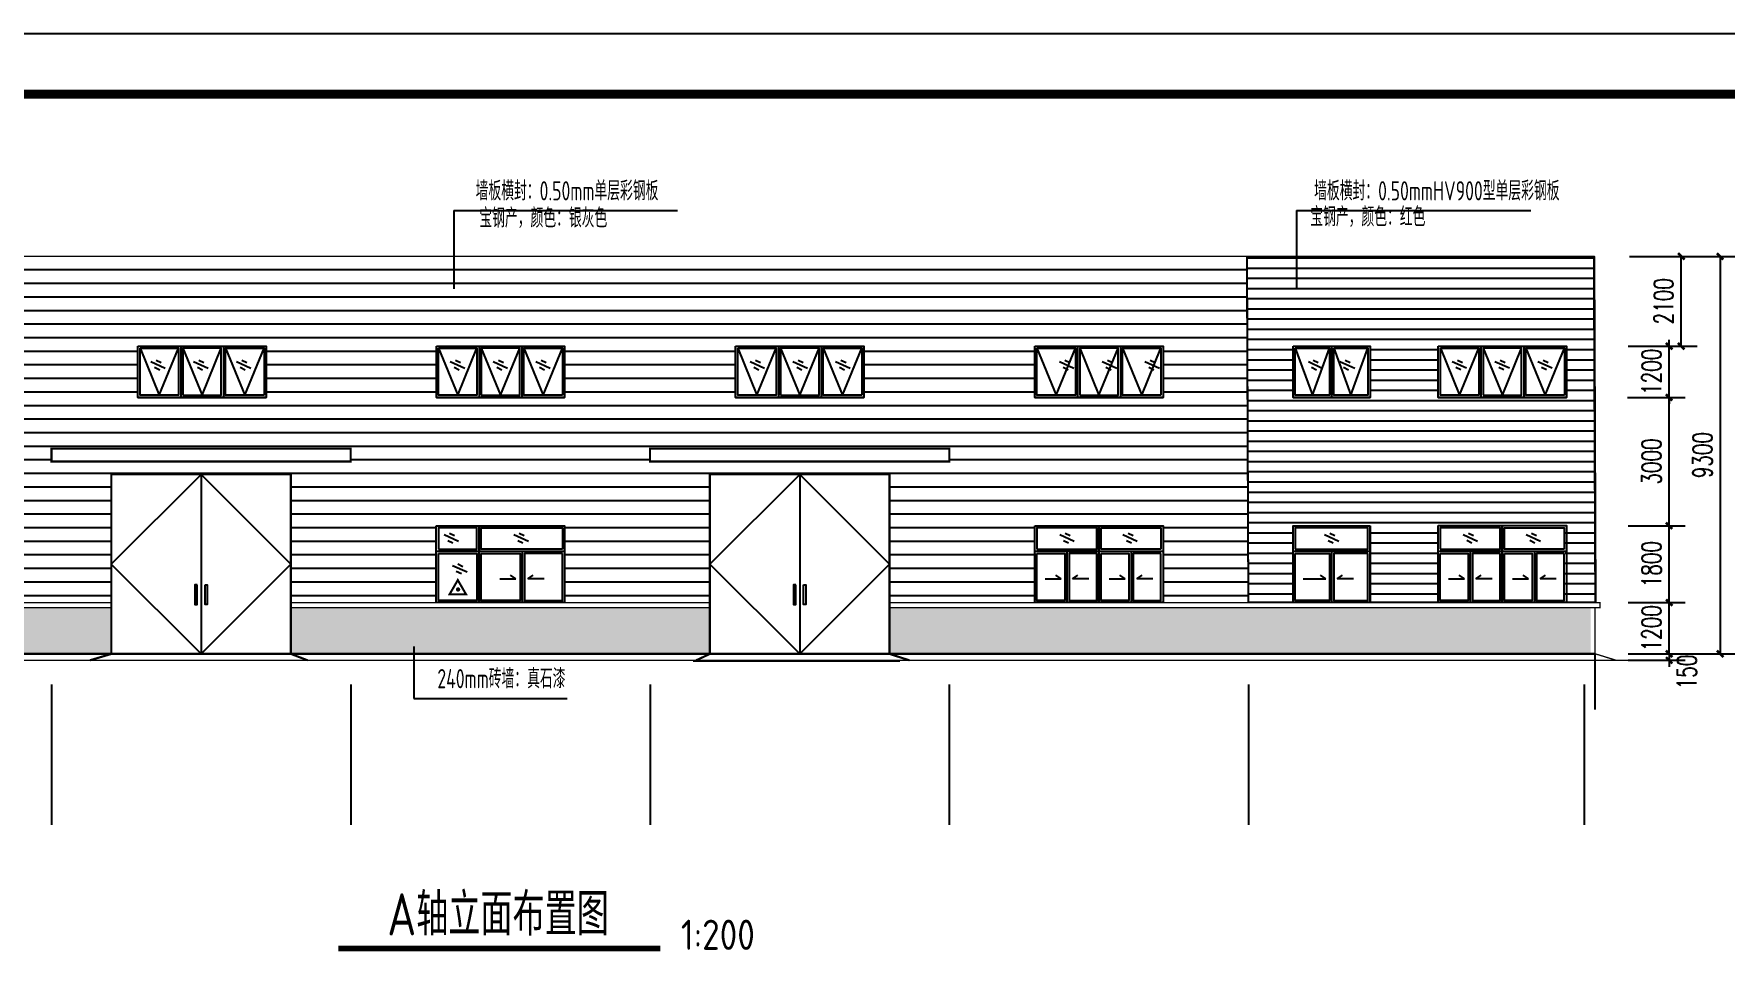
# Model space of a CAD drawing. Extents: x 180850 to 1400258, y 48356 to 327067.
# Drawn here: x 703970 to 743528, y 295103 to 316984 of the extents above; entities that cross this region are included whole.
import ezdxf
from ezdxf.enums import TextEntityAlignment as Align

# ---------------------------------------------------------------- set-up
doc = ezdxf.new("R2010")
doc.units = 0
doc.header["$LTSCALE"] = 1000
for name, color, linetype in [('AXIS', 3, 'Continuous'), ('DIM_SYMB', 3, 'Continuous'), ('PUB_DIM', 3, 'Continuous'), ('PUB_TEXT', 7, 'Continuous'), ('PUB_TITLE', 4, 'Continuous'), ('REIN', 1, 'Continuous')]:
    doc.layers.add(name, color=color, linetype=linetype)
doc.styles.add('_TCH_DIM_T3', font='SIMPLEX', dxfattribs={"width": 0.705882, "bigfont": 'GBCBIG'})
doc.styles.add('C', font='tssdeng.shx', dxfattribs={"height": 3, "bigfont": 'tssdchn.shx'})
doc.styles.get("Standard").update_dxf_attribs({"font": 'gbenor.shx', "bigfont": 'gbcbig.shx'})
doc.dimstyles.new('_TCH_ARCH&&150', dxfattribs={"dimtxt": 446.25, "dimasz": 150, "dimexe": 375, "dimexo": 450, "dimgap": 189.375, "dimtad": 1, "dimdec": 0, "dimzin": 0, "dimdsep": 46, "dimtxsty": '_TCH_DIM_T3', "dimblk": 'ARCHTICK', "dimcen": 0.09, "dimclrd": 3, "dimclre": 3, "dimclrt": 7, "dimazin": 2, "dimtfac": 1, "dimtdec": 0, "dimtix": 1, "dimtmove": 2, "dimatfit": 3, "dimfxl": 1, "dimtolj": 1, "dimtzin": 0, "dimarcsym": 0})

# ---------------------------------------------------------------- blocks, each defined once
blk = doc.blocks.new('_ArchTick')
at = {"color": 0, "linetype": 'ByBlock', "const_width": 0.4}
blk.add_lwpolyline([(-0.5, -0.5), (0.5, 0.5)], dxfattribs=at)
blk = doc.blocks.new('*D359')
at = {"layer": 'Defpoints', "color": 0, "transparency": 16777216}
for p in [(740810, 303678), (742218, 303678), (740810, 302478)]:
    blk.add_point(p, dxfattribs=at)
at = {"layer": 'PUB_DIM', "color": 3, "lineweight": -2, "transparency": 16777216}
for p, q in [((742218, 303678), (742218, 303828)), ((741260, 303678), (742593, 303678)), ((742218, 302478), (742218, 303678)), ((741260, 302478), (742593, 302478)), ((742218, 302478), (742218, 302328))]:
    blk.add_line(p, q, dxfattribs=at)
at = {"layer": 'PUB_DIM', "color": 3, "lineweight": -2, "transparency": 16777216, "xscale": 150, "yscale": 150, "zscale": 150}
for p, rotation in [((742218, 303678), 270), ((742218, 302478), 90)]:
    blk.add_blockref('_ArchTick', p, dxfattribs=dict(at, rotation=rotation))
at = {"layer": 'PUB_DIM', "color": 7, "transparency": 16777216, "insert": (741806, 303078), "char_height": 446.2, "attachment_point": 5, "rotation": 90, "style": '_TCH_DIM_T3'}
blk.add_mtext('\\A1;1200', dxfattribs=at)
blk = doc.blocks.new('*D360')
at = {"layer": 'Defpoints', "color": 0, "transparency": 16777216}
for p in [(740810, 305478), (742218, 305478), (740810, 303678)]:
    blk.add_point(p, dxfattribs=at)
at = {"layer": 'PUB_DIM', "color": 3, "lineweight": -2, "transparency": 16777216}
for p, q in [((741260, 305478), (742593, 305478)), ((742218, 303678), (742218, 305478)), ((741260, 303678), (742593, 303678))]:
    blk.add_line(p, q, dxfattribs=at)
at = {"layer": 'PUB_DIM', "color": 3, "lineweight": -2, "transparency": 16777216, "xscale": 150, "yscale": 150, "zscale": 150}
for p, rotation in [((742218, 305478), 90), ((742218, 303678), 270)]:
    blk.add_blockref('_ArchTick', p, dxfattribs=dict(at, rotation=rotation))
at = {"layer": 'PUB_DIM', "color": 7, "transparency": 16777216, "insert": (741806, 304578), "char_height": 446.2, "attachment_point": 5, "rotation": 90, "style": '_TCH_DIM_T3'}
blk.add_mtext('\\A1;1800', dxfattribs=at)
blk = doc.blocks.new('*D361')
at = {"layer": 'Defpoints', "color": 0, "transparency": 16777216}
for p in [(740794, 308478, -4), (742218, 308478), (740810, 305478)]:
    blk.add_point(p, dxfattribs=at)
at = {"layer": 'PUB_DIM', "color": 3, "lineweight": -2, "transparency": 16777216}
for p, q in [((741244, 308478), (742593, 308478)), ((742218, 305478), (742218, 308478)), ((741260, 305478), (742593, 305478))]:
    blk.add_line(p, q, dxfattribs=at)
at = {"layer": 'PUB_DIM', "color": 3, "lineweight": -2, "transparency": 16777216, "xscale": 150, "yscale": 150, "zscale": 150}
for p, rotation in [((742218, 308478), 90), ((742218, 305478), 270)]:
    blk.add_blockref('_ArchTick', p, dxfattribs=dict(at, rotation=rotation))
at = {"layer": 'PUB_DIM', "color": 7, "transparency": 16777216, "insert": (741806, 306978), "char_height": 446.2, "attachment_point": 5, "rotation": 90, "style": '_TCH_DIM_T3'}
blk.add_mtext('\\A1;3000', dxfattribs=at)
blk = doc.blocks.new('*D362')
at = {"layer": 'Defpoints', "color": 0, "transparency": 16777216}
for p in [(740810, 309678), (742218, 309678), (740794, 308478, -4)]:
    blk.add_point(p, dxfattribs=at)
at = {"layer": 'PUB_DIM', "color": 3, "lineweight": -2, "transparency": 16777216}
for p, q in [((742218, 309678), (742218, 309828)), ((741260, 309678), (742593, 309678)), ((742218, 308478), (742218, 309678)), ((741244, 308478), (742593, 308478)), ((742218, 308478), (742218, 308328))]:
    blk.add_line(p, q, dxfattribs=at)
at = {"layer": 'PUB_DIM', "color": 3, "lineweight": -2, "transparency": 16777216, "xscale": 150, "yscale": 150, "zscale": 150}
for p, rotation in [((742218, 309678), 270), ((742218, 308478), 90)]:
    blk.add_blockref('_ArchTick', p, dxfattribs=dict(at, rotation=rotation))
at = {"layer": 'PUB_DIM', "color": 7, "transparency": 16777216, "insert": (741806, 309078), "char_height": 446.2, "attachment_point": 5, "rotation": 90, "style": '_TCH_DIM_T3'}
blk.add_mtext('\\A1;1200', dxfattribs=at)
blk = doc.blocks.new('*D363')
at = {"layer": 'Defpoints', "color": 0, "transparency": 16777216}
for p in [(741093, 311778), (742501, 311778), (741060, 309678)]:
    blk.add_point(p, dxfattribs=at)
at = {"layer": 'PUB_DIM', "color": 3, "lineweight": -2, "transparency": 16777216}
for p, q in [((741543, 311778), (742876, 311778)), ((742501, 309678), (742501, 311778)), ((741510, 309678), (742876, 309678))]:
    blk.add_line(p, q, dxfattribs=at)
at = {"layer": 'PUB_DIM', "color": 3, "lineweight": -2, "transparency": 16777216, "xscale": 150, "yscale": 150, "zscale": 150}
for p, rotation in [((742501, 311778), 90), ((742501, 309678), 270)]:
    blk.add_blockref('_ArchTick', p, dxfattribs=dict(at, rotation=rotation))
at = {"layer": 'PUB_DIM', "color": 7, "transparency": 16777216, "insert": (742089, 310728), "char_height": 446.2, "attachment_point": 5, "rotation": 90, "style": '_TCH_DIM_T3'}
blk.add_mtext('\\A1;2100', dxfattribs=at)
blk = doc.blocks.new('*D364')
at = {"layer": 'Defpoints', "color": 0, "transparency": 16777216}
for p in [(740843, 311778), (740810, 302478), (743410, 302478)]:
    blk.add_point(p, dxfattribs=at)
at = {"layer": 'PUB_DIM', "color": 3, "lineweight": -2, "transparency": 16777216}
for p, q in [((741293, 311778), (743785, 311778)), ((743410, 311778), (743410, 302478)), ((741260, 302478), (743785, 302478))]:
    blk.add_line(p, q, dxfattribs=at)
at = {"layer": 'PUB_DIM', "color": 3, "lineweight": -2, "transparency": 16777216, "xscale": 150, "yscale": 150, "zscale": 150}
for p, rotation in [((743410, 311778), 90), ((743410, 302478), 270)]:
    blk.add_blockref('_ArchTick', p, dxfattribs=dict(at, rotation=rotation))
at = {"layer": 'PUB_DIM', "color": 7, "transparency": 16777216, "insert": (742998, 307128), "char_height": 446.2, "attachment_point": 5, "rotation": 90, "style": '_TCH_DIM_T3'}
blk.add_mtext('\\A1;9300', dxfattribs=at)
blk = doc.blocks.new('*D304')
at = {"layer": 'Defpoints', "color": 0, "transparency": 16777216}
for p in [(740810, 302478), (740810, 302328), (742218, 302328)]:
    blk.add_point(p, dxfattribs=at)
at = {"layer": 'PUB_DIM', "color": 3, "lineweight": -2, "transparency": 16777216}
for p, q in [((742218, 302478), (742218, 302628)), ((741260, 302478), (742593, 302478)), ((741260, 302328), (742593, 302328)), ((742218, 302478), (742218, 302328)), ((742218, 302328), (742218, 302178))]:
    blk.add_line(p, q, dxfattribs=at)
at = {"layer": 'PUB_DIM', "color": 3, "lineweight": -2, "transparency": 16777216, "xscale": 150, "yscale": 150, "zscale": 150}
for p, rotation in [((742218, 302478), 270), ((742218, 302328), 90)]:
    blk.add_blockref('_ArchTick', p, dxfattribs=dict(at, rotation=rotation))
at = {"layer": 'PUB_DIM', "color": 7, "transparency": 16777216, "insert": (742631, 302055), "char_height": 446.2, "attachment_point": 5, "rotation": 90, "style": '_TCH_DIM_T3'}
blk.add_mtext('\\A1;150', dxfattribs=at)

msp = doc.modelspace()

# ---------------------------------------------------------------- hatches: boundary and pattern name
at = {"true_color": 0xc7c8ca}
h = msp.add_hatch(dxfattribs=at)
h.set_pattern_fill('ANSI31', color=9, scale=200, angle=315)
h.set_pattern_definition([(0, (-100, -0.0006), (9e-14, 317.5), [])])
h.paths.add_polyline_path([(732348, 311778.28), (690462.75, 311778.26), (690496.04, 303678.34), (692382.34, 303677.93), (692384.43, 305477.93), (695384.46, 305477.93), (695382.37, 303677.93), (699382.34, 303677.93), (699382.34, 305477.93), (702382.37, 305477.93), (702382.37, 303677.93), (705782.38, 303677.93), (705782.38, 306677.93), (709982.38, 306677.93), (709982.38, 303677.93), (713382.34, 303677.93), (713382.34, 305477.93), (716382.37, 305477.93), (716382.37, 303677.93), (719782.38, 303677.93), (719782.38, 306677.93), (723982.38, 306677.93), (723982.38, 303677.93), (727382.37, 303677.93), (727382.37, 305477.93), (730382.4, 305477.93), (730382.4, 303677.93), (732381.29, 303678.36)])
h.paths.add_polyline_path([(713384.16, 308477.93), (713384.16, 309677.93), (716384.16, 309677.93), (716384.16, 308477.93)], flags=16)
h.paths.add_polyline_path([(714434.16, 308527.93), (714434.16, 309627.92), (715334.17, 309627.92), (715334.16, 308527.93)], flags=0)
h.paths.add_polyline_path([(714333.85, 308527.92), (713433.8, 308527.95), (713433.81, 309627.95), (714333.86, 309627.92)], flags=0)
h.paths.add_polyline_path([(715434.16, 308527.93), (715434.17, 309627.92), (716334.23, 309627.92), (716334.22, 308527.93)], flags=0)
h.paths.add_polyline_path([(711382.38, 306977.93), (704382.38, 306977.93), (704382.38, 307277.93), (711382.38, 307277.93)], flags=16)
h.paths.add_polyline_path([(718382.38, 306977.93), (718382.38, 307277.93), (725382.38, 307277.93), (725382.38, 306977.93)], flags=16)
h.paths.add_polyline_path([(706404.32, 308477.93), (706404.32, 309677.93), (709404.32, 309677.93), (709404.32, 308477.93)], flags=16)
h.paths.add_polyline_path([(709354.38, 308527.93), (708454.32, 308527.93), (708454.32, 309627.92), (709354.38, 309627.92)], flags=0)
h.paths.add_polyline_path([(720384.19, 308477.93), (720384.19, 309677.93), (723384.19, 309677.93), (723384.19, 308477.93)], flags=16)
h.paths.add_polyline_path([(720433.83, 308527.95), (720433.84, 309627.95), (721333.89, 309627.92), (721333.88, 308527.92)], flags=0)
h.paths.add_polyline_path([(708354.32, 308527.93), (707454.31, 308527.93), (707454.32, 309627.92), (708354.32, 309627.92)], flags=0)
h.paths.add_polyline_path([(721434.19, 308527.93), (721434.19, 309627.92), (722334.2, 309627.92), (722334.19, 308527.93)], flags=0)
h.paths.add_polyline_path([(707354.01, 308527.92), (706453.95, 308527.95), (706453.96, 309627.95), (707354.01, 309627.92)], flags=0)
h.paths.add_polyline_path([(722434.19, 308527.93), (722434.2, 309627.92), (723334.26, 309627.92), (723334.25, 308527.93)], flags=0)
h.paths.add_polyline_path([(699384.1, 308477.93), (699384.1, 309677.93), (702384.1, 309677.93), (702384.1, 308477.93)], flags=16)
h.paths.add_polyline_path([(702334.16, 308527.93), (701434.1, 308527.93), (701434.11, 309627.92), (702334.17, 309627.92)], flags=0)
h.paths.add_polyline_path([(727382.38, 308477.93), (727382.38, 309677.93), (730382.38, 309677.93), (730382.38, 308477.93)], flags=16)
h.paths.add_polyline_path([(727432.02, 308527.95), (727432.03, 309627.95), (728332.08, 309627.92), (728332.07, 308527.92)], flags=0)
h.paths.add_polyline_path([(701334.1, 308527.93), (700434.1, 308527.93), (700434.1, 309627.92), (701334.11, 309627.92)], flags=0)
h.paths.add_polyline_path([(728432.38, 308527.93), (728432.38, 309627.92), (729332.39, 309627.92), (729332.38, 308527.93)], flags=0)
h.paths.add_polyline_path([(700333.79, 308527.92), (699433.74, 308527.95), (699433.75, 309627.95), (700333.8, 309627.92)], flags=0)
h.paths.add_polyline_path([(729432.38, 308527.93), (729432.39, 309627.92), (730332.45, 309627.92), (730332.44, 308527.93)], flags=0)
h.paths.add_polyline_path([(692384.1, 308477.93), (692384.1, 309677.93), (695384.1, 309677.93), (695384.1, 308477.93)], flags=16)
h.paths.add_polyline_path([(695334.16, 308527.93), (694434.1, 308527.93), (694434.11, 309627.92), (695334.17, 309627.92)], flags=0)
h.paths.add_polyline_path([(694334.1, 308527.93), (693434.1, 308527.93), (693434.1, 309627.92), (694334.11, 309627.92)], flags=0)
h.paths.add_polyline_path([(693333.79, 308527.92), (692433.74, 308527.95), (692433.75, 309627.95), (693333.8, 309627.92)], flags=0)
h = msp.add_hatch()
h.set_pattern_fill('ANSI31', color=1, scale=150, angle=315)
h.set_pattern_definition([(0, (72197.15, 1227.27), (7e-14, 238.125), [])])
h.paths.add_polyline_path([(740449.13, 311777.85), (732349.12, 311777.85), (732382.42, 303734.32), (733422.71, 303734.32), (733422.71, 305477.93), (735222.72, 305477.93), (735222.72, 303734.32), (736782.39, 303734.32), (736782.39, 305479.67), (739782.42, 305479.67), (739782.42, 303734.32), (740482.19, 303734.32)])
h.paths.add_polyline_path([(736784.21, 308479.67), (736784.21, 309679.67), (739784.21, 309679.67), (739784.21, 308479.67)], flags=16)
h.paths.add_polyline_path([(736833.85, 308529.69), (736833.86, 309629.69), (737733.91, 309629.66), (737733.9, 308529.66)], flags=0)
h.paths.add_polyline_path([(737834.21, 308529.67), (737834.22, 309629.66), (738734.22, 309629.66), (738734.21, 308529.67)], flags=0)
h.paths.add_polyline_path([(733424.53, 308477.93), (733424.53, 309677.93), (735222.75, 309677.93), (735222.75, 308477.93)], flags=16)
h.paths.add_polyline_path([(735172.43, 308527.91), (735172.44, 309627.91)], flags=0)
h.paths.add_polyline_path([(738834.21, 308529.67), (738834.22, 309629.66), (739734.28, 309629.66), (739734.27, 308529.67)], flags=0)
h.paths.add_polyline_path([(733474.17, 308527.95), (733474.18, 309627.95)], flags=0)
h = msp.add_hatch(dxfattribs=at)
h.set_pattern_fill('AR-B816', color=9, scale=150)
h.set_pattern_definition([(0, (322046.65, 221612.2), (0, 181.9656), []), (90, (322046.65, 221612.2), (-181.9656, 181.9656), [181.9656, -181.9656])])
edge = h.paths.add_edge_path()
edge.add_line((690496.04, 303557.95), (690496.04, 302477.95))
edge.add_line((690496.04, 302477.95), (705782.38, 302477.93))
edge.add_line((705782.38, 302477.93), (705782.38, 303557.93))
edge.add_line((705782.38, 303557.93), (690496.04, 303557.93))
edge = h.paths.add_edge_path()
edge.add_line((727532.38, 303557.93), (709982.38, 303557.93))
edge.add_line((709982.38, 303557.93), (709982.38, 302477.93))
edge.add_line((709982.38, 302477.93), (719782.38, 302477.93))
edge.add_line((719782.38, 302477.93), (719782.38, 303557.93))
h.paths.add_polyline_path([(740382.38, 303557.93), (723982.38, 303557.93), (723982.38, 302477.93), (740382.38, 302477.93)])
h.paths.add_polyline_path([(740382.38, 303557.93), (740382.38, 303557.93), (740382.38, 302477.93), (740382.38, 302477.93)])

# ---------------------------------------------------------------- linework, layer by layer
for p, q in [((732382.42, 303677.93), (732349.07, 311277.85)), ((706831.97, 309350.86), (706949.64, 309293.79)), ((707404.33, 309677.93), (707404.32, 308477.93)), ((707832.3, 309350.84), (707949.97, 309293.78)), ((708404.32, 309677.93), (708404.32, 308477.93)), ((708832.35, 309350.84), (708950.02, 309293.78)), ((713834.11, 309350.86), (713951.77, 309293.79)), ((714384.18, 309677.93), (714384.16, 308477.93)), ((714834.44, 309350.84), (714952.1, 309293.78)), ((715384.16, 309677.93), (715384.16, 308477.93)), ((715834.49, 309350.84), (715952.15, 309293.78)), ((720848.16, 309350.86), (720965.82, 309293.79)), ((721384.21, 309677.93), (721384.19, 308477.93)), ((721848.49, 309350.84), (721966.15, 309293.78)), ((722384.19, 309677.93), (722384.19, 308477.93)), ((722848.54, 309350.84), (722966.2, 309293.78)), ((728082.33, 309350.86, 11.9), (728199.99, 309293.79, 11.9)), ((728382.4, 309677.93, 11.9), (728382.38, 308477.93, 11.9)), ((729082.66, 309350.84, 11.9), (729200.32, 309293.78, 11.9)), ((729382.38, 309677.93, 11.9), (729382.38, 308477.93, 11.9)), ((730082.71, 309350.84, 11.9), (730200.37, 309293.78, 11.9)), ((733889.36, 309350.86), (734007.03, 309293.8)), ((734323.64, 309677.93), (734323.63, 308477.93)), ((734638.47, 309350.85), (734756.13, 309293.79)), ((737267.45, 309352.6), (737385.11, 309295.53)), ((737817.52, 309679.67), (737817.51, 308479.67)), ((738267.78, 309352.58), (738385.44, 309295.52)), ((738817.51, 309679.67), (738817.51, 308479.67)), ((739267.83, 309352.58), (739385.49, 309295.52)), ((706707.35, 309318.81), (707045.66, 309166.2)), ((706795.77, 309182.96), (706913.44, 309125.89)), ((707707.68, 309318.79), (708045.99, 309166.18)), ((707796.1, 309182.94), (707913.77, 309125.88)), ((708707.73, 309318.79), (709046.04, 309166.18)), ((708796.15, 309182.94), (708913.82, 309125.88)), ((713709.48, 309318.81), (714047.79, 309166.2)), ((713797.91, 309182.96), (713915.57, 309125.89)), ((714709.81, 309318.79), (715048.12, 309166.18)), ((714798.24, 309182.94), (714915.9, 309125.88)), ((715709.86, 309318.79), (716048.17, 309166.18)), ((715798.29, 309182.94), (715915.95, 309125.88)), ((720723.53, 309318.81), (721061.84, 309166.2)), ((720811.96, 309182.96), (720929.62, 309125.89)), ((721723.86, 309318.79), (722062.17, 309166.18)), ((721812.29, 309182.94), (721929.95, 309125.88)), ((722723.91, 309318.79), (723062.22, 309166.18)), ((722812.34, 309182.94), (722930, 309125.88)), ((727957.7, 309318.81, 11.9), (728296.01, 309166.2, 11.9)), ((728046.13, 309182.96, 11.9), (728163.79, 309125.89, 11.9)), ((728958.03, 309318.79, 11.9), (729296.34, 309166.18, 11.9)), ((729046.46, 309182.94, 11.9), (729164.12, 309125.88, 11.9)), ((729958.08, 309318.79, 11.9), (730296.39, 309166.18, 11.9)), ((730046.51, 309182.94, 11.9), (730164.17, 309125.88, 11.9)), ((733780.32, 309318.81), (734103.05, 309166.2)), ((733853.16, 309182.96), (733970.83, 309125.9)), ((734513.84, 309318.8), (734868.18, 309166.19)), ((734602.27, 309182.95), (734719.94, 309125.89)), ((737142.82, 309320.55), (737481.14, 309167.94)), ((737231.25, 309184.7), (737348.91, 309127.63)), ((738143.15, 309320.53), (738481.47, 309167.92)), ((738231.58, 309184.68), (738349.25, 309127.62)), ((739143.2, 309320.53), (739481.52, 309167.92)), ((739231.63, 309184.68), (739349.29, 309127.62)), ((706404.32, 308477.93), (709404.38, 308477.93)), ((713384.16, 308477.93), (716384.22, 308477.93)), ((720384.19, 308477.93), (723384.25, 308477.93)), ((727382.38, 308477.93, 11.9), (730382.44, 308477.93, 11.9)), ((733424.53, 308477.93), (735224.56, 308477.93)), ((736817.51, 308479.67), (739817.57, 308479.67)), ((707882.38, 306677.93), (705782.38, 304577.93)), ((707882.38, 306677.93), (707882.38, 302477.93)), ((707882.38, 306677.93), (709982.38, 304577.93)), ((721882.38, 306677.93), (719782.38, 304577.93)), ((721882.38, 306677.93), (721882.38, 302477.93)), ((721882.38, 306677.93), (723982.38, 304577.93)), ((714382.35, 303677.93), (714382.35, 305477.93)), ((714382.38, 305477.93), (714382.38, 303677.93)), ((728882.38, 303677.93, 3.97), (728882.38, 305477.93, 3.97)), ((728882.41, 305477.93, 3.97), (728882.41, 303677.93, 3.97)), ((735222.72, 303677.93), (735222.72, 305477.93)), ((735222.75, 305477.93), (735222.75, 303677.93)), ((738315.7, 303679.67), (738315.7, 305479.67)), ((738315.73, 305479.67), (738315.73, 303679.67)), ((713565.65, 305270.22), (713903.96, 305117.61)), ((713654.08, 305134.37), (713771.74, 305077.3)), ((713690.28, 305302.27), (713807.94, 305245.2)), ((715199.46, 305270.2), (715537.77, 305117.59)), ((715287.89, 305134.35), (715405.55, 305077.29)), ((715324.09, 305302.25), (715441.75, 305245.19)), ((727966.27, 305270.22, 3.97), (728304.58, 305117.61, 3.97)), ((728054.69, 305134.37, 3.97), (728172.36, 305077.3, 3.97)), ((728090.89, 305302.27, 3.97), (728208.56, 305245.2, 3.97)), ((729439.22, 305270.2, 3.97), (729777.53, 305117.59, 3.97)), ((729527.65, 305134.35, 3.97), (729645.31, 305077.29, 3.97)), ((729563.85, 305302.25, 3.97), (729681.51, 305245.19, 3.97)), ((734156.61, 305270.22), (734494.92, 305117.61)), ((734245.04, 305134.37), (734362.7, 305077.3)), ((734281.23, 305302.27), (734398.9, 305245.2)), ((737399.58, 305271.96), (737737.89, 305119.35)), ((737488.01, 305136.11), (737605.67, 305079.04)), ((737524.21, 305304.01), (737641.87, 305246.94)), ((738872.53, 305271.94), (739210.85, 305119.33)), ((738960.96, 305136.09), (739078.63, 305079.03)), ((738997.16, 305303.99), (739114.82, 305246.93)), ((713382.34, 304877.93), (716382.43, 304877.93)), ((715392.66, 304877.93), (715392.66, 303677.93)), ((727382.37, 304877.93, 3.97), (730382.46, 304877.93, 3.97)), ((728132.47, 304878.11, 3.97), (728132.17, 303678.11, 3.97)), ((729632.42, 304877.93, 3.97), (729632.42, 303677.93, 3.97)), ((733422.71, 304877.93), (735222.72, 304877.93)), ((734322.81, 304878.11), (734322.51, 303678.11)), ((736815.68, 304879.67), (739815.77, 304879.67)), ((737565.78, 304879.85), (737565.49, 303679.85)), ((739065.73, 304879.67), (739065.73, 303679.67)), ((705782.38, 304577.93), (707882.38, 302477.93)), ((709982.38, 304577.93), (707882.38, 302477.93)), ((713763.24, 304549.4), (714101.55, 304396.79)), ((713851.67, 304413.55), (713969.33, 304356.49)), ((713887.87, 304581.45), (714005.53, 304524.39)), ((714867.74, 304233.53), (715244.43, 304233.44)), ((715244.43, 304233.44), (715119.61, 304317.92)), ((715526.67, 304233.22), (715651.51, 304317.67)), ((715903.36, 304233.22), (715526.67, 304233.22)), ((719782.38, 304577.93), (721882.38, 302477.93)), ((723982.38, 304577.93), (721882.38, 302477.93)), ((727621.61, 304233.53, 3.97), (727998.3, 304233.44, 3.97)), ((727998.3, 304233.44, 3.97), (727873.49, 304317.92, 3.97)), ((728266.38, 304233.38, 3.97), (728391.23, 304317.79, 3.97)), ((728643.07, 304233.28, 3.97), (728266.38, 304233.38, 3.97)), ((729121.66, 304233.22, 3.97), (729498.35, 304233.22, 3.97)), ((729498.35, 304233.22, 3.97), (729373.52, 304317.67, 3.97)), ((729766.43, 304233.22, 3.97), (729891.26, 304317.67, 3.97)), ((730143.12, 304233.22, 3.97), (729766.43, 304233.22, 3.97)), ((733661.95, 304233.54), (734188.64, 304233.44)), ((734188.64, 304233.44), (734063.83, 304317.92)), ((734456.72, 304233.38), (734581.57, 304317.79)), ((734833.41, 304233.28), (734456.72, 304233.38)), ((737054.93, 304235.27), (737431.62, 304235.18)), ((737431.62, 304235.18), (737306.8, 304319.66)), ((737699.69, 304235.12), (737824.55, 304319.53)), ((738076.38, 304235.02), (737699.69, 304235.12)), ((738554.98, 304234.96), (738931.67, 304234.96)), ((738931.67, 304234.96), (738806.83, 304319.41)), ((739199.74, 304234.96), (739324.58, 304319.41)), ((739576.43, 304234.96), (739199.74, 304234.96)), ((690496.04, 302477.93), (740497.27, 302477.93)), ((740497.27, 302477.93), (690496.04, 302477.93)), ((690496.04, 302477.93), (740497.27, 302477.93)), ((690496.04, 302477.93), (740497.27, 302477.93)), ((719391.02, 302317.93), (724221.45, 302317.93)), ((740482.38, 302477.93), (740482.38, 301177.93))]:
    msp.add_line(p, q)
at = {"color": 3}
for p, q in [((706453.96, 309627.95), (706903.98, 308527.94)), ((706903.98, 308527.94), (707354.01, 309627.92)), ((707454.32, 309627.92), (707904.32, 308527.93)), ((707904.32, 308527.93), (708354.32, 309627.92)), ((708454.32, 309627.92), (708904.35, 308527.93)), ((708904.35, 308527.93), (709354.38, 309627.92)), ((713433.81, 309627.95), (713883.83, 308527.94)), ((713883.83, 308527.94), (714333.86, 309627.92)), ((714434.16, 309627.92), (714884.16, 308527.93)), ((714884.16, 308527.93), (715334.17, 309627.92)), ((715434.17, 309627.92), (715884.19, 308527.93)), ((715884.19, 308527.93), (716334.23, 309627.92)), ((720433.84, 309627.95), (720883.86, 308527.94)), ((720883.86, 308527.94), (721333.89, 309627.92)), ((721434.19, 309627.92), (721884.19, 308527.93)), ((721884.19, 308527.93), (722334.2, 309627.92)), ((722434.2, 309627.92), (722884.22, 308527.93)), ((722884.22, 308527.93), (723334.26, 309627.92)), ((727432.03, 309627.95, 11.9), (727882.05, 308527.94, 11.9)), ((727882.05, 308527.94, 11.9), (728332.08, 309627.92, 11.9)), ((728432.38, 309627.92, 11.9), (728882.38, 308527.93, 11.9)), ((728882.38, 308527.93, 11.9), (729332.39, 309627.92, 11.9)), ((729432.39, 309627.92, 11.9), (729882.41, 308527.93, 11.9)), ((729882.41, 308527.93, 11.9), (730332.45, 309627.92, 11.9)), ((733474.18, 309627.95), (733873.74, 308527.94)), ((733873.74, 308527.94), (734273.33, 309627.92)), ((734373.29, 309627.95), (734772.85, 308527.93)), ((734772.85, 308527.93), (735172.44, 309627.91)), ((736867.15, 309629.69), (737317.17, 308529.68)), ((737317.17, 308529.68), (737767.2, 309629.66)), ((737867.51, 309629.66), (738317.51, 308529.67)), ((738317.51, 308529.67), (738767.51, 309629.66)), ((738867.51, 309629.66), (739317.54, 308529.67)), ((739317.54, 308529.67), (739767.57, 309629.66))]:
    msp.add_line(p, q, dxfattribs=at)
for points, const_width in [([(690462.75, 311777.85), (740464.03, 311777.85)], 30), ([(740449.09, 311777.88), (740482.38, 303677.93), (740602.38, 303677.93), (740602.38, 303557.93), (740482.38, 303557.93), (740482.38, 302477.93)], 30), ([(705280.89, 302327.93), (705782.38, 302477.93), (705782.38, 306677.93), (709982.38, 306677.93), (709982.38, 302477.93), (710374.22, 302327.93)], 50), ([(719460.08, 302327.93), (719782.38, 302477.93), (719782.38, 306677.93), (723982.38, 306677.93), (723982.38, 302477.93), (724449.78, 302327.93)], 50), ([(705782.38, 303677.93), (690496.04, 303677.93)], 30), ([(690496.04, 303557.93), (705782.38, 303557.93)], 30), ([(719782.38, 303677.93), (709982.38, 303677.93)], 30), ([(709982.38, 303557.93), (719782.38, 303557.93)], 30), ([(740497.27, 303677.93), (723982.38, 303677.93)], 30), ([(723982.38, 303557.93), (740497.27, 303557.93)], 30), ([(688463.61, 302327.93), (741539.72, 302327.93)], 30), ([(740497.27, 302477.93), (690496.04, 302477.93)], 30), ([(740497.27, 302477.93), (740982.38, 302327.93)], 30)]:
    msp.add_lwpolyline(points, dxfattribs=dict(const_width=const_width))
for points in [[(732349.08, 311777.85), (740463.98, 311777.85), (740497.27, 303677.93), (732382.37, 303677.93)], [(732349.12, 311777.85), (740464.03, 311777.85), (740497.32, 303677.93), (732382.42, 303677.93)], [(706404.32, 309677.93), (709404.32, 309677.93), (709404.32, 308477.93), (706404.32, 308477.93)], [(713384.16, 309677.93), (716384.16, 309677.93), (716384.16, 308477.93), (713384.16, 308477.93)], [(720384.19, 309677.93), (723384.19, 309677.93), (723384.19, 308477.93), (720384.19, 308477.93)], [(733424.53, 309677.93), (735222.75, 309677.93), (735222.75, 308477.93), (733424.53, 308477.93)], [(736817.51, 309679.67), (739817.51, 309679.67), (739817.51, 308479.67), (736817.51, 308479.67)], [(713382.34, 305477.93), (716382.37, 305477.93), (716382.37, 303677.93), (713382.34, 303677.93)], [(713432.28, 304927.93), (714332.35, 304927.93), (714332.35, 305427.92), (713432.28, 305427.92)], [(716332.43, 304927.93), (714432.35, 304927.93), (714432.35, 305427.92), (716332.43, 305427.92)], [(727382.37, 305477.93), (730382.4, 305477.93), (730382.4, 303677.93), (727382.37, 303677.93)], [(727432.31, 304927.93), (728832.38, 304927.93), (728832.38, 305427.92), (727432.31, 305427.92)], [(730332.46, 304927.93), (728932.38, 304927.93), (728932.38, 305427.92), (730332.46, 305427.92)], [(733472.65, 304927.93), (735172.72, 304927.93), (735172.72, 305427.92), (733472.65, 305427.92)], [(736815.68, 305479.67), (739815.71, 305479.67), (739815.71, 303679.67), (736815.68, 303679.67)], [(736865.62, 304929.67), (738265.7, 304929.67), (738265.7, 305429.66), (736865.62, 305429.66)], [(739765.77, 304929.67), (738365.7, 304929.67), (738365.7, 305429.66), (739765.77, 305429.66)], [(713432.39, 304828.29), (714332.43, 304828.11), (714332.15, 303728.11), (713432.12, 303728.29)], [(714432.35, 304827.93), (715342.69, 304827.93), (715342.69, 303727.93), (714432.35, 303727.93)], [(716332.43, 304827.93), (715442.63, 304827.93), (715442.63, 303727.93), (716332.43, 303727.93)], [(727432.42, 304828.29), (728082.49, 304828.13), (728082.21, 303728.13), (727432.15, 303728.29)], [(728832.49, 304827.94), (728182.43, 304828.1), (728182.15, 303728.1), (728832.22, 303727.94)], [(728932.38, 304827.93), (729582.45, 304827.93), (729582.45, 303727.93), (728932.38, 303727.93)], [(730332.46, 304827.93), (729682.39, 304827.93), (729682.39, 303727.93), (730332.46, 303727.93)], [(733472.76, 304828.29), (734272.83, 304828.13), (734272.56, 303728.13), (733472.49, 303728.29)], [(735172.84, 304827.94), (734372.77, 304828.1), (734372.5, 303728.1), (735172.56, 303727.94)], [(736865.73, 304830.03), (737515.8, 304829.87), (737515.53, 303729.87), (736865.46, 303730.03)], [(738265.81, 304829.68), (737615.74, 304829.84), (737615.47, 303729.84), (738265.54, 303729.68)], [(738365.7, 304829.67), (739015.76, 304829.67), (739015.76, 303729.67), (738365.7, 303729.67)], [(739765.77, 304829.67), (739115.7, 304829.67), (739115.7, 303729.67), (739765.77, 303729.67)], [(707789.53, 304094.26), (707737.13, 304094.26), (707737.13, 303630.65), (707789.53, 303630.65)], [(707975.23, 304094.26), (708027.63, 304094.26), (708027.63, 303630.65), (707975.23, 303630.65)], [(721789.53, 304094.26), (721737.13, 304094.26), (721737.13, 303630.65), (721789.53, 303630.65)], [(721975.23, 304094.26), (722027.63, 304094.26), (722027.63, 303630.65), (721975.23, 303630.65)]]:
    msp.add_lwpolyline(points, close=True)
for points in [[(706453.96, 309627.95), (707354.01, 309627.92), (707354.01, 308527.92), (706453.95, 308527.95)], [(707454.31, 308527.93), (708354.32, 308527.93), (708354.32, 309627.92), (707454.32, 309627.92)], [(709354.38, 308527.93), (708454.32, 308527.93), (708454.32, 309627.92), (709354.38, 309627.92)], [(713433.81, 309627.95), (714333.86, 309627.92), (714333.85, 308527.92), (713433.8, 308527.95)], [(714434.16, 308527.93), (715334.16, 308527.93), (715334.17, 309627.92), (714434.16, 309627.92)], [(716334.22, 308527.93), (715434.16, 308527.93), (715434.17, 309627.92), (716334.23, 309627.92)], [(720433.84, 309627.95), (721333.89, 309627.92), (721333.88, 308527.92), (720433.83, 308527.95)], [(721434.19, 308527.93), (722334.19, 308527.93), (722334.2, 309627.92), (721434.19, 309627.92)], [(723334.25, 308527.93), (722434.19, 308527.93), (722434.2, 309627.92), (723334.26, 309627.92)], [(733474.18, 309627.95), (734273.33, 309627.92), (734273.32, 308527.92), (733474.17, 308527.95)], [(734373.29, 309627.95), (735172.44, 309627.91), (735172.43, 308527.91), (734373.28, 308527.95)], [(736867.15, 309629.69), (737767.2, 309629.66), (737767.2, 308529.66), (736867.14, 308529.69)], [(737867.51, 308529.67), (738767.51, 308529.67), (738767.51, 309629.66), (737867.51, 309629.66)], [(739767.57, 308529.67), (738867.51, 308529.67), (738867.51, 309629.66), (739767.57, 309629.66)]]:
    msp.add_lwpolyline(points, close=True, dxfattribs=at)
at = {"elevation": 7.93}
msp.add_lwpolyline([(727382.38, 309677.93), (730382.38, 309677.93), (730382.38, 308477.93), (727382.38, 308477.93)], close=True, dxfattribs=at)
at = {"color": 3, "elevation": 7.93}
for points in [[(727432.03, 309627.95), (728332.08, 309627.92), (728332.07, 308527.92), (727432.02, 308527.95)], [(728432.38, 308527.93), (729332.38, 308527.93), (729332.39, 309627.92), (728432.38, 309627.92)], [(730332.44, 308527.93), (729432.38, 308527.93), (729432.39, 309627.92), (730332.45, 309627.92)]]:
    msp.add_lwpolyline(points, close=True, dxfattribs=at)
at = {"const_width": 50}
for points in [[(704382.38, 306977.93), (711382.38, 306977.93), (711382.38, 307277.93), (704382.38, 307277.93)], [(718382.38, 306977.93), (725382.38, 306977.93), (725382.38, 307277.93), (718382.38, 307277.93)]]:
    msp.add_lwpolyline(points, close=True, dxfattribs=at)
msp.add_lwpolyline([(735222.72, 303677.93), (733422.71, 303677.93), (733422.71, 305477.93), (735222.72, 305477.93)])
at = {"layer": 'AXIS', "linetype": 'ByBlock'}
for p, q in [((713795.38, 312849.98), (719023.67, 312849.98)), ((713795.38, 312849.98), (713795.38, 311018.7)), ((733501.87, 312849.98), (733501.87, 311018.7)), ((733501.87, 312849.98), (738980.15, 312849.98)), ((712858.77, 302653.48), (712858.77, 301437.35)), ((712858.77, 301437.35), (716447.68, 301437.35))]:
    msp.add_line(p, q, dxfattribs=at)
at = {"layer": 'AXIS'}
for p, q in [((704382.38, 301762.77), (704382.38, 298480.05)), ((711382.38, 301762.77), (711382.38, 298480.05)), ((718382.38, 301762.77), (718382.38, 298480.05)), ((725382.38, 301762.77), (725382.38, 298480.05)), ((732382.38, 301762.77), (732382.38, 298480.05)), ((740232.38, 301762.77), (740232.38, 298480.05))]:
    msp.add_line(p, q, dxfattribs=at)
at = {"layer": 'DIM_SYMB', "const_width": 131.71}
msp.add_lwpolyline([(711094.44, 295587.55), (718621.32, 295587.55)], dxfattribs=at)
at = {"layer": 'PUB_TITLE'}
msp.add_lwpolyline([(675092.51, 232984.16), (793892.51, 232984.16), (793892.51, 316984.16), (675092.51, 316984.16)], close=True, dxfattribs=at)
at = {"layer": 'PUB_TITLE', "const_width": 212.12}
msp.add_lwpolyline([(677912.82, 234398.34), (677912.82, 315569.98), (791892.51, 315569.98), (791892.51, 234398.34)], close=True, dxfattribs=at)
at = {"layer": 'REIN', "const_width": 50}
msp.add_lwpolyline([(713886.26, 304205.3), (713694.51, 303873.19), (714078, 303873.19)], close=True, dxfattribs=at)
msp.add_lwpolyline([(713867.53, 303984.98, 1), (713917.53, 303984.98, 1)], format="xyb", close=True, dxfattribs=at)

# ---------------------------------------------------------------- texts
at = {"layer": 'PUB_TEXT', "style": 'C', "width": 0.7}
for s, p in [('墙板横封：0.50mm单层彩钢板', (718578.94, 312951.56)), ('墙板横封：0.50mmHV900型单层彩钢板', (739654.01, 312951.56)), ('宝钢产，颜色：银灰色', (717382.35, 312316.88)), ('宝钢产，颜色：红色', (736517.82, 312343.16)), ('240mm砖墙：真石漆', (716406.02, 301538.94))]:
    msp.add_text(s, height=450, dxfattribs=at).set_placement(p, align=Align.BOTTOM_RIGHT)
at = {"layer": 'PUB_TEXT', "style": 'C', "width": 0.8}
msp.add_text('A轴立面布置图', height=987.84, dxfattribs=at).set_placement((712237.23, 295891.7))
at = {"layer": 'PUB_TEXT'}
msp.add_text('1:200', height=705.6, dxfattribs=at).set_placement((719103.84, 295554.48))

# ---------------------------------------------------------------- dimensions: what is measured, and where the dimension line sits
at = {"layer": 'PUB_DIM'}
for base, p1, p2, picture, middle in [((743410.16, 302477.93), (740843.12, 311777.85), (740809.83, 302477.93), '*D364', (742997.66, 307127.89)), ((742501.41, 311777.85), (741059.83, 309677.93), (741093.12, 311777.85), '*D363', (742088.91, 310727.89)), ((742218.12, 309677.93), (740793.55, 308477.93, -3.97), (740809.83, 309677.93), '*D362', (741805.62, 309077.93)), ((742218.12, 308477.93), (740809.83, 305478.01), (740793.55, 308477.93, -3.97), '*D361', (741805.62, 306977.97)), ((742218.12, 305478.01), (740809.83, 303678.01), (740809.83, 305478.01), '*D360', (741805.62, 304578.01)), ((742218.12, 303678.01), (740809.83, 302477.93), (740809.83, 303678.01), '*D359', (741805.62, 303077.97))]:
    dim = msp.add_linear_dim(base=base, p1=p1, p2=p2, angle=90, dimstyle='_TCH_ARCH&&150', dxfattribs=at)
    dim.commit()
    dim.dimension.update_dxf_attribs({"geometry": picture, "text_midpoint": middle})
dim = msp.add_linear_dim(base=(742218.12, 302327.51), p1=(740809.83, 302477.93), p2=(740809.83, 302327.51), angle=270, dimstyle='_TCH_ARCH&&150', dxfattribs=at)
dim.commit()
dim.dimension.update_dxf_attribs({"geometry": '*D304', "text_midpoint": (742630.62, 302054.57), "dimtype": 160})

doc.saveas('drawing.dxf')
